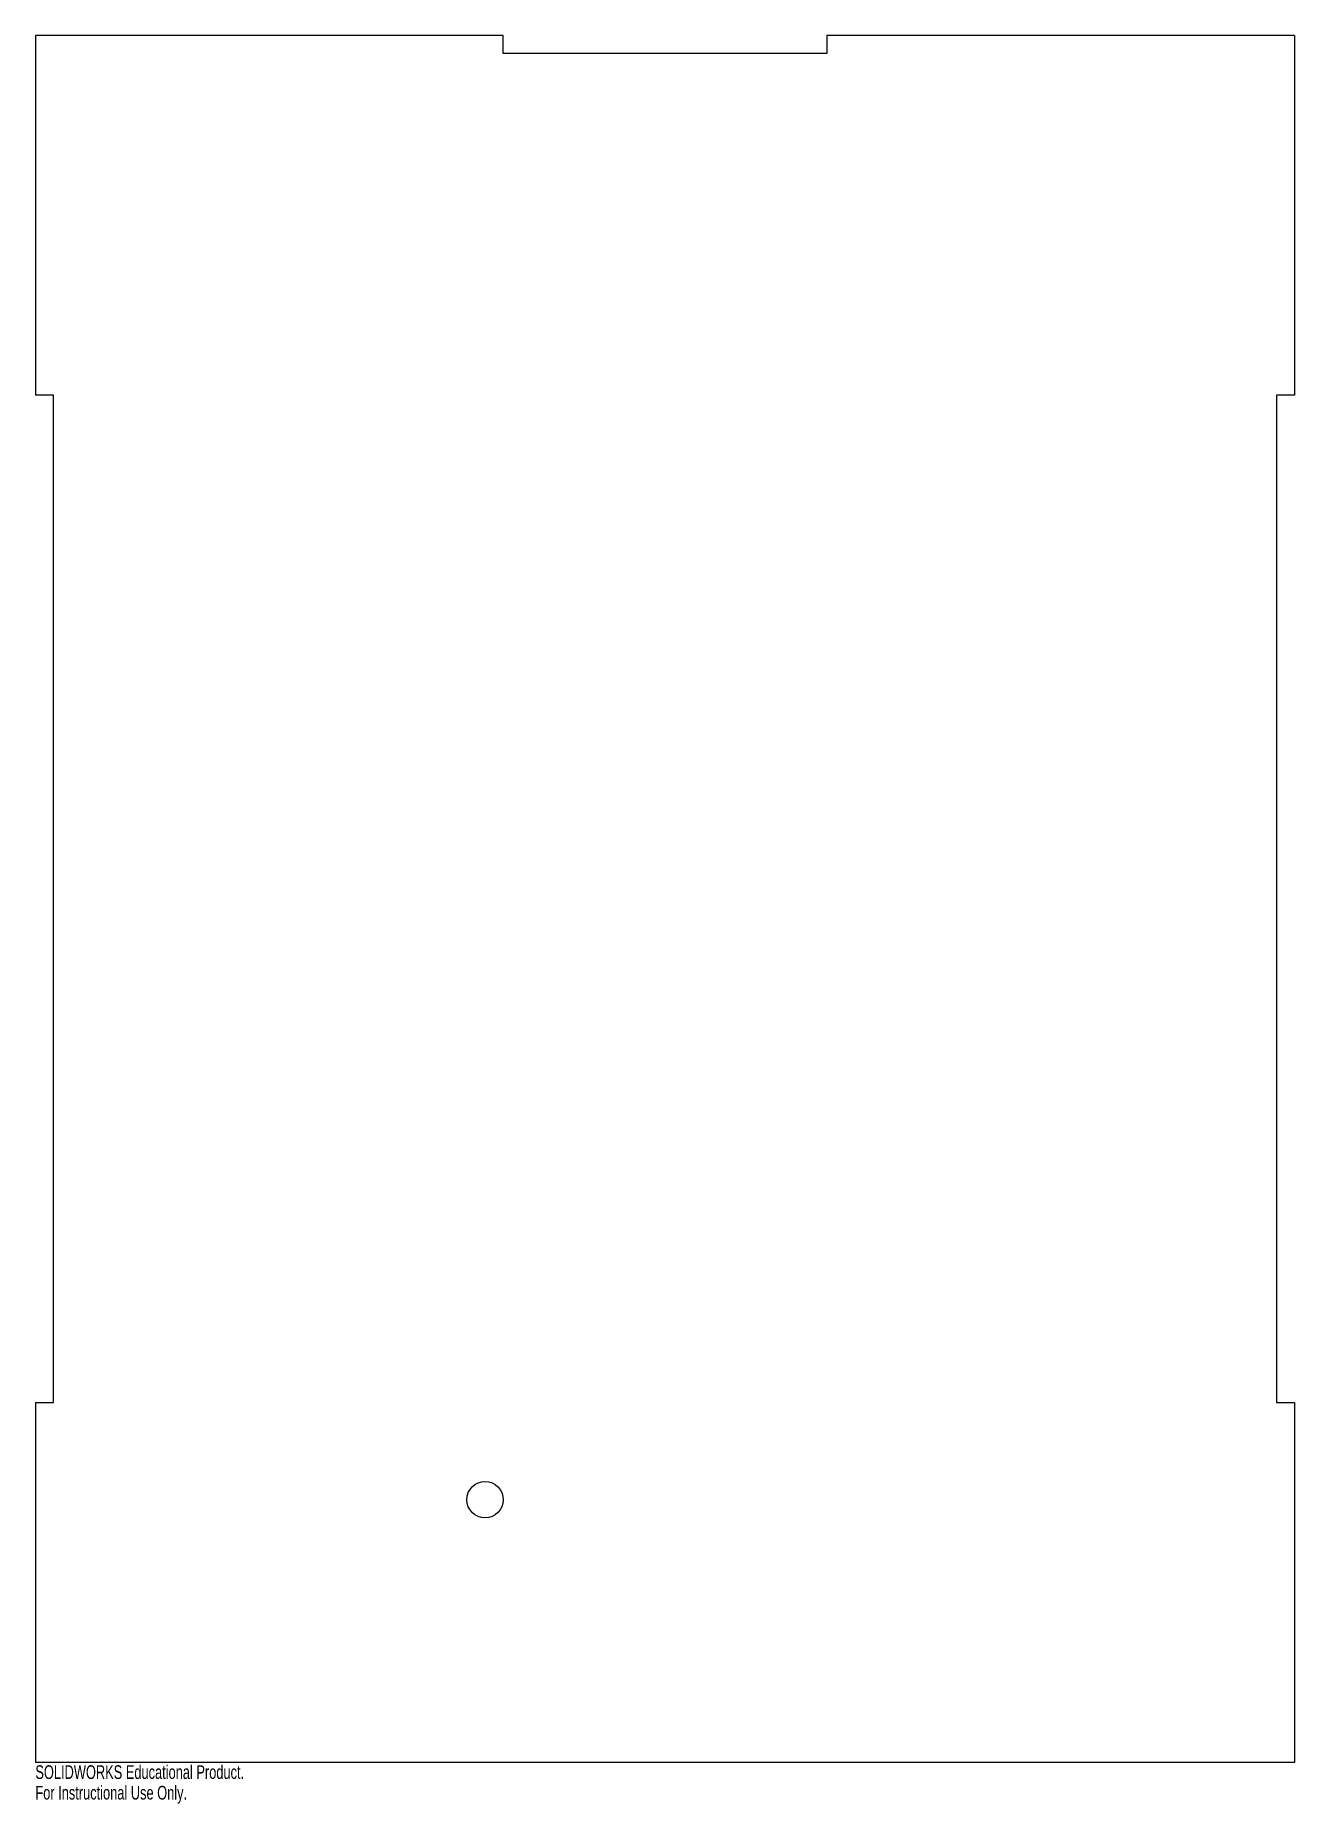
# Model space of a CAD drawing. Header units: inches. Extents: x -17.8 to -0.2, y -24.6 to 0.
import ezdxf

# ---------------------------------------------------------------- set-up
doc = ezdxf.new("R2010")
doc.units = ezdxf.units.IN
doc.header["$MEASUREMENT"] = 0
doc.styles.add('SLDTEXTSTYLE0', font='TXT', dxfattribs={"width": 0.7})

msp = doc.modelspace()

# ---------------------------------------------------------------- linework, layer by layer
at = {"color": 7, "linetype": 'Continuous', "lineweight": 25}
for p, q in [((-11.25, 0), (-17.75, 0)), ((-17.75, 0), (-17.75, -5)), ((-11.25, -0.25), (-11.25, 0)), ((-0.25, 0), (-6.75, 0)), ((-6.75, 0), (-6.75, -0.25)), ((-0.25, 0), (-0.25, -5)), ((-6.75, -0.25), (-11.25, -0.25)), ((-17.5, -5), (-17.75, -5)), ((-17.5, -19), (-17.5, -5)), ((-0.5, -5), (-0.5, -19)), ((-0.25, -5), (-0.5, -5)), ((-17.75, -19), (-17.5, -19)), ((-17.75, -19), (-17.75, -24)), ((-0.5, -19), (-0.25, -19)), ((-0.25, -19), (-0.25, -24)), ((-0.25, -24), (-17.75, -24))]:
    msp.add_line(p, q, dxfattribs=at)
msp.add_circle((-11.5, -20.35), 0.253, dxfattribs=at)

# ---------------------------------------------------------------- texts
at = {"color": 7, "linetype": 'Continuous', "char_height": 0.1903, "attachment_point": 1, "style": 'SLDTEXTSTYLE0'}
for s, insert in [('SOLIDWORKS Educational Product.', (-17.75, -24.04)), ('For Instructional Use Only.', (-17.75, -24.326))]:
    msp.add_mtext(s, dxfattribs=dict(at, insert=insert))

doc.saveas('drawing.dxf')
